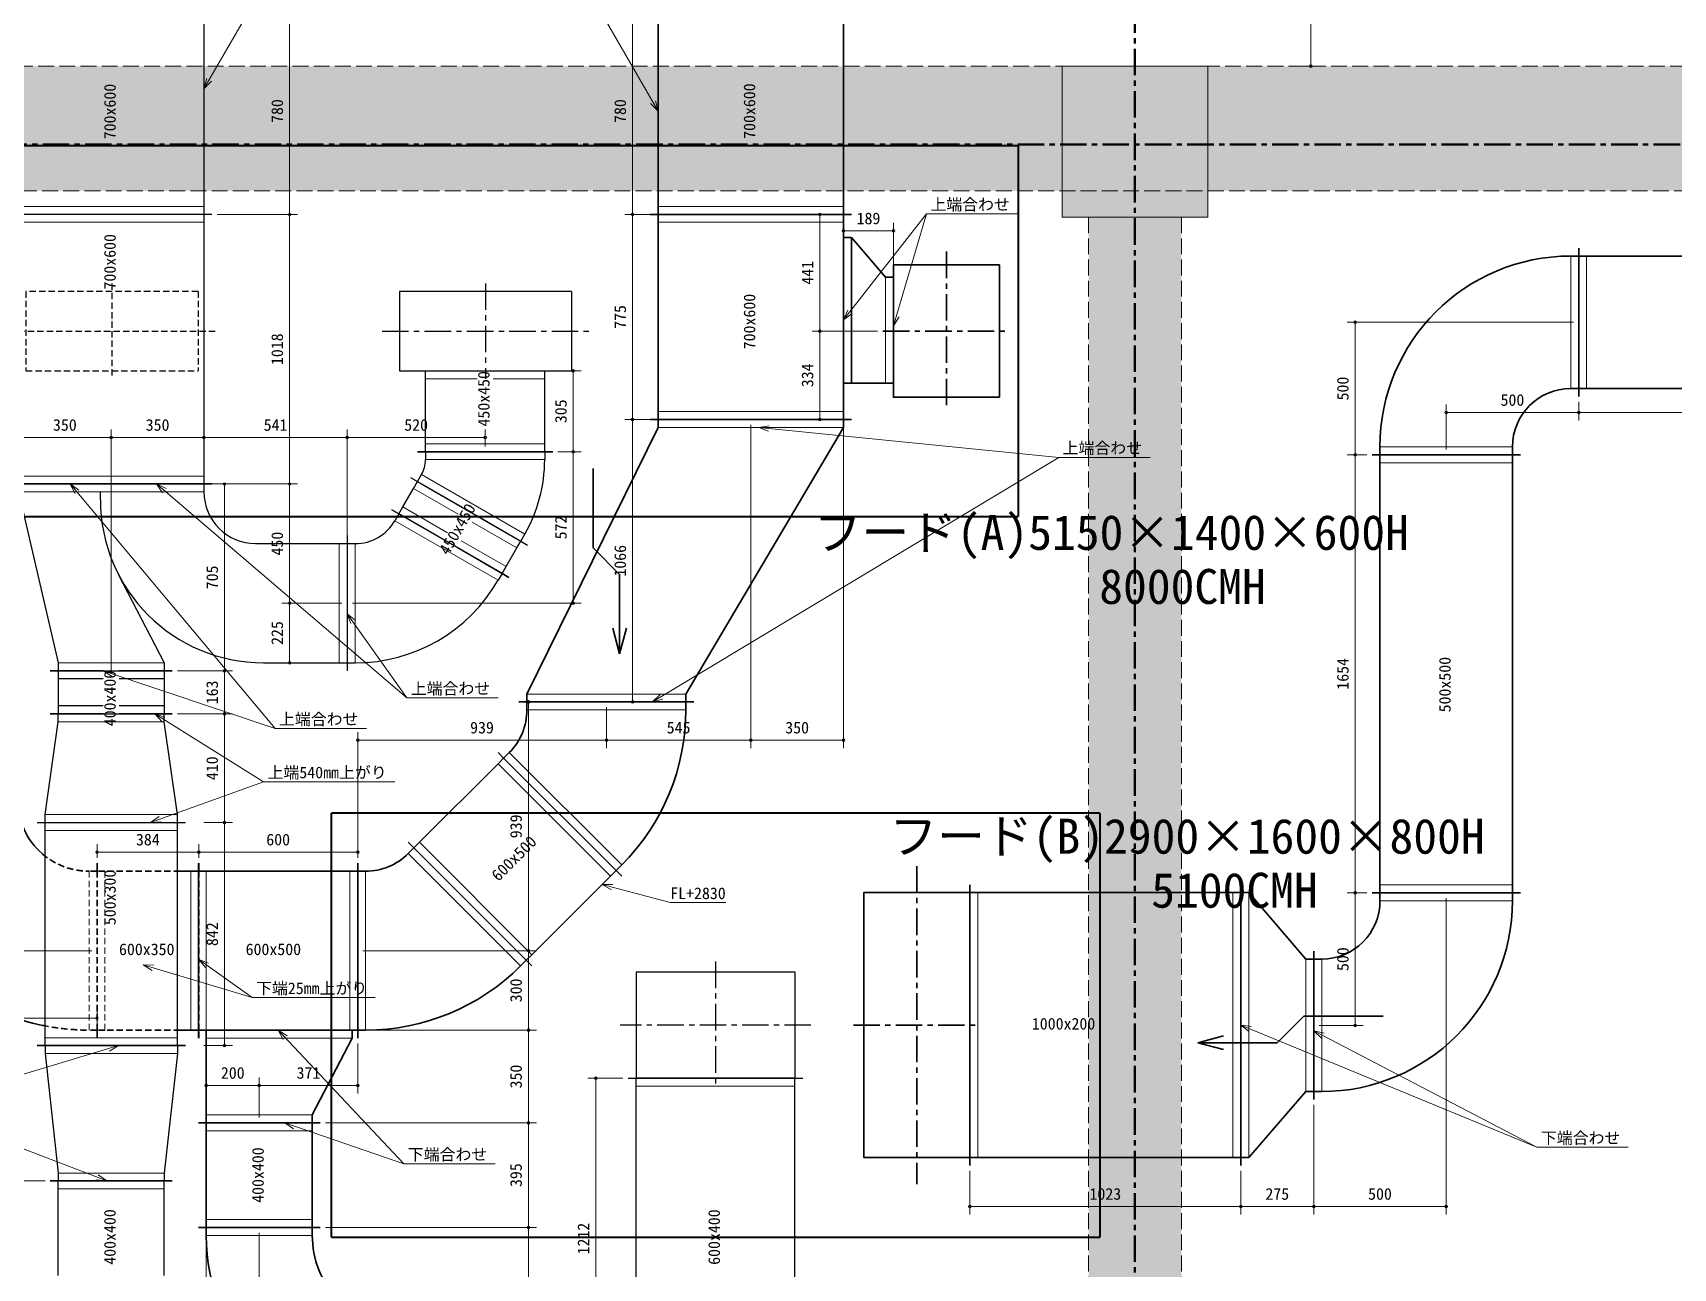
# Model space of a CAD drawing. Units: millimetres at full size, sheet at 1:20. Extents: x -22133 to 21270, y -10253 to 9090.
# Drawn here: x -4290 to 1901, y -433 to 4230 of the extents above; entities that cross this region are included whole.
import ezdxf
from ezdxf.enums import TextEntityAlignment as Align

# ---------------------------------------------------------------- set-up
doc = ezdxf.new("R2010")
doc.units = ezdxf.units.MM
doc.header["$LTSCALE"] = 20
doc.header["$PDMODE"] = 32
doc.header["$PDSIZE"] = 10
for name, pattern in [('CHAIN1', [8, 5, -1, 1, -1]), ('DASHED1', [1.8, 1.2, -0.6]), ('DASHED3', [4, 3, -1])]:
    doc.linetypes.add(name, pattern=pattern)
for name, color, linetype, lineweight in [('0-1_階なし_梁', 9, 'DASHED3', 15), ('4-0_無題1', 134, 'Continuous', 50), ('4-1_階なし_柱', 9, 'Continuous', 15), ('4-5_寸法', 2, 'Continuous', 30), ('4-7_ダクト－ＥＡ・角ダクト：排気', 2, 'Continuous', 30), ('4-8_ダクト－ＳＡ・角ダクト：空調（往）', 6, 'Continuous', 35), ('5-0_無題1', 5, 'Continuous', 40), ('6-0_無題1', 7, 'Continuous', 15), ('8-0_無題1', 7, 'Continuous', 15)]:
    doc.layers.add(name, color=color, linetype=linetype, lineweight=lineweight)
doc.styles.add('ＭＳ ゴシック', font='')
doc.styles.get('ＭＳ ゴシック').set_extended_font_data('MS Gothic')

# ---------------------------------------------------------------- blocks, each defined once
blk = doc.blocks.new('グループ部品-3')
at = {"layer": '4-5_寸法', "color": 6, "lineweight": 35}
for q in [(203.49, 443.7), (203.49, 391.94)]:
    blk.add_line((106.9, 417.82), q, dxfattribs=at)
blk.add_lwpolyline([(106.9, 417.82), (406.9, 417.82), (506.9, 517.82), (806.9, 517.82)], dxfattribs=at)
blk = doc.blocks.new('グループ部品-4')
at = {"layer": '4-5_寸法', "color": 6, "lineweight": 35}
for q in [(-2101.25, 1982.26), (-2049.49, 1982.26)]:
    blk.add_line((-2075.37, 1885.67), q, dxfattribs=at)
blk.add_lwpolyline([(-2075.37, 1885.67), (-2075.37, 2185.67), (-2175.37, 2285.67), (-2175.37, 2585.67)], dxfattribs=at)
blk = doc.blocks.new('グループ部品-6')
at = {"layer": '5-0_無題1'}
for p, q in [((-3163.3, -315.75), (-3163.3, 1284.25)), ((-263.3, 1284.25), (-3163.3, 1284.25)), ((-263.3, 1284.25), (-263.3, -315.75)), ((-3163.3, -315.75), (-263.3, -315.75))]:
    blk.add_line(p, q, dxfattribs=at)
blk = doc.blocks.new('グループ部品-8')
at = {"layer": '5-0_無題1'}
for p, q in [((-5721.8, 2404.25), (-5721.8, 3804.25)), ((-571.8, 3804.25), (-5721.8, 3804.25)), ((-571.8, 3804.25), (-571.8, 2404.25)), ((-5721.8, 2404.25), (-571.8, 2404.25))]:
    blk.add_line(p, q, dxfattribs=at)

msp = doc.modelspace()

# ---------------------------------------------------------------- linework, layer by layer
at = {"layer": '0-1_階なし_梁', "color": 7}
for points in [[(-11855.3, 3634.25), (13069.7, 3634.25), (13069.7, 4104.25), (-11855.3, 4104.25)], [(-11855.3, 3634.25), (13069.7, 3634.25), (13069.7, 4104.25), (-11855.3, 4104.25)], [(-305.3, -3965.75), (44.7, -3965.75), (44.7, 3534.25), (-305.3, 3534.25)], [(-305.3, -3965.75), (44.7, -3965.75), (44.7, 3534.25), (-305.3, 3534.25)]]:
    msp.add_lwpolyline(points, close=True, dxfattribs=at)
at = {"layer": '0-1_階なし_梁'}
for points in [[(-11855.3, 4104.25), (13069.7, 3634.25), (13069.7, 4104.25)], [(-11855.3, 4104.25), (-11855.3, 3634.25), (13069.7, 3634.25)], [(-305.3, 3534.25), (44.7, -3965.75), (44.7, 3534.25)], [(-305.3, 3534.25), (-305.3, -3965.75), (44.7, -3965.75)]]:
    msp.add_solid(points, dxfattribs=at)
at = {"layer": '4-0_無題1', "linetype": 'CHAIN1'}
for p, q in [((-130.3, 8490.14), (-130.3, -10252.91)), ((-21532.86, 3809.25), (21269.7, 3809.25))]:
    msp.add_line(p, q, dxfattribs=at)
at = {"layer": '4-1_階なし_柱', "color": 7}
msp.add_lwpolyline([(-405.3, 3534.25), (144.7, 3534.25), (144.7, 4104.25), (-405.3, 4104.25)], close=True, dxfattribs=at)
msp.add_lwpolyline([(-405.3, 3534.25), (144.7, 3534.25), (144.7, 4104.25), (-405.3, 4104.25)], close=True, dxfattribs=at)
at = {"layer": '4-1_階なし_柱'}
for points in [[(-405.3, 4104.25), (144.7, 3534.25), (144.7, 4104.25)], [(-405.3, 4104.25), (-405.3, 3534.25), (144.7, 3534.25)]]:
    msp.add_solid(points, dxfattribs=at)
at = {"layer": '4-7_ダクト－ＥＡ・角ダクト：排気', "color": 7, "lineweight": 15}
for p, q in [((-3644.34, 4019.39), (-3100.83, 4960.78)), ((-3644.34, 4019.39), (-3633.99, 4058.03)), ((-3644.34, 4019.39), (-3616.06, 4047.67)), ((-3644.34, 3574.98), (-4344.34, 3574.98)), ((-3644.34, 3514.98), (-4344.34, 3514.98)), ((1514.51, 3387.53), (1514.51, 2887.53)), ((1574.51, 2887.53), (1574.51, 3387.53)), ((-2808.22, 2924.25), (-2613.22, 2924.25)), ((-2553.22, 2924.25), (-2358.22, 2924.25)), ((-2808.22, 2679.02), (-2358.22, 2679.02)), ((794.51, 2667.53), (1294.51, 2667.53)), ((-2358.22, 2619.02), (-2808.22, 2619.02)), ((1294.51, 2607.53), (794.51, 2607.53)), ((-3644.34, 2557.01), (-4344.34, 2557.01)), ((-2433.65, 2337.5), (-2823.36, 2562.5)), ((-4344.34, 2497.01), (-3644.34, 2497.01)), ((-2853.36, 2510.54), (-2684.49, 2413.04)), ((-2893.8, 2440.49), (-2724.93, 2342.99)), ((-2534.09, 2163.53), (-2923.8, 2388.53)), ((-2632.52, 2383.04), (-2463.65, 2285.54)), ((-3133.66, 1852.01), (-3133.66, 2302.01)), ((-3073.66, 1852.01), (-3073.66, 2302.01)), ((-2672.97, 2312.99), (-2504.09, 2215.49)), ((-4194.34, 1852.01), (-3794.34, 1852.01)), ((-4194.34, 1628.99), (-3794.34, 1628.99)), ((-4244.34, 1278.73), (-3744.34, 1278.73)), ((-4244.34, 1218.73), (-3744.34, 1218.73)), ((1294.51, 1013.34), (794.51, 1013.34)), ((-723.3, 984.25), (-723.3, -15.75)), ((239.43, 984.25), (239.43, -15.75)), ((299.43, -15.75), (299.43, 984.25)), ((794.51, 953.34), (1294.51, 953.34)), ((514.51, 233.34), (514.51, 733.34)), ((574.51, 233.34), (574.51, 733.34)), ((-4244.34, 436.67), (-3744.34, 436.67)), ((-3744.34, 376.67), (-4244.34, 376.67)), ((-2013.67, 254.25), (-1413.67, 254.25)), ((-3794.34, -74.16), (-4194.34, -74.16)), ((-4194.34, -134.16), (-3794.34, -134.16))]:
    msp.add_line(p, q, dxfattribs=at)
at = {"layer": '4-7_ダクト－ＥＡ・角ダクト：排気'}
for p, q in [((-3644.34, 4294.98), (-3644.34, 3574.98)), ((-3644.34, 3574.98), (-3644.34, 3544.98)), ((-3644.34, 3544.98), (-3644.34, 3514.98)), ((-3644.34, 3514.98), (-3644.34, 2557.01)), ((-2256.8, 3254.25), (-2256.8, 2954.25)), ((-2808.22, 2924.25), (-2808.22, 2954.25)), ((-2808.22, 2679.02), (-2808.22, 2924.25)), ((-2553.22, 2954.25), (-2358.22, 2954.25)), ((-2358.22, 2954.25), (-2328.22, 2954.25)), ((-2358.22, 2924.25), (-2358.22, 2954.25)), ((-2358.22, 2679.02), (-2358.22, 2924.25)), ((-2808.22, 2649.02), (-2808.22, 2679.02)), ((-2358.22, 2649.02), (-2358.22, 2679.02)), ((-2808.22, 2649.02), (-2808.22, 2619.02)), ((-2358.22, 2649.02), (-2358.22, 2619.02)), ((-3644.34, 2557.01), (-3644.34, 2527.01)), ((-2838.36, 2536.52), (-2823.36, 2562.5)), ((-4344.34, 2497.01), (-4194.34, 1852.01)), ((-4035.38, 2467.53), (-4035.38, 2497.01)), ((-3644.34, 2527.01), (-3644.34, 2497.01)), ((-2893.8, 2440.49), (-2853.36, 2510.54)), ((-2853.36, 2510.54), (-2838.36, 2536.52)), ((-2908.8, 2414.51), (-2893.8, 2440.49)), ((-2908.8, 2414.51), (-2923.8, 2388.53)), ((-2617.52, 2409.02), (-2448.65, 2311.52)), ((-3449.34, 2302.01), (-3133.66, 2302.01)), ((-3133.66, 2302.01), (-3103.66, 2302.01)), ((-3103.66, 2302.01), (-3073.66, 2302.01)), ((-2463.65, 2285.54), (-2448.65, 2311.52)), ((-2448.65, 2311.52), (-2433.65, 2337.5)), ((-2448.65, 2311.52), (-2422.67, 2296.52)), ((-2504.09, 2215.49), (-2463.65, 2285.54)), ((-3966.49, 2184.58), (-3794.34, 1852.01)), ((-2519.09, 2189.51), (-2534.09, 2163.53)), ((-2519.09, 2189.51), (-2504.09, 2215.49)), ((-4194.34, 1852.01), (-4194.34, 1822.01)), ((-4194.34, 1822.01), (-4194.34, 1792.01)), ((-3794.34, 1852.01), (-3794.34, 1822.01)), ((-3794.34, 1822.01), (-3794.34, 1792.01)), ((-3419.86, 1852.01), (-3133.66, 1852.01)), ((-3133.66, 1852.01), (-3103.66, 1852.01)), ((-3103.66, 1852.01), (-3073.66, 1852.01)), ((-4024.34, 1792.01), (-4194.34, 1792.01)), ((-4194.34, 1792.01), (-4194.34, 1688.99)), ((-3794.34, 1792.01), (-3964.34, 1792.01)), ((-3794.34, 1792.01), (-3794.34, 1688.99)), ((-4024.34, 1688.99), (-4194.34, 1688.99)), ((-4194.34, 1688.99), (-4194.34, 1658.99)), ((-3794.34, 1688.99), (-3964.34, 1688.99)), ((-3794.34, 1688.99), (-3794.34, 1658.99)), ((-4244.34, 1278.73), (-4194.34, 1628.99)), ((-4194.34, 1658.99), (-4224.34, 1658.99)), ((-4194.34, 1628.99), (-4194.34, 1658.99)), ((-4024.34, 1658.99), (-4194.34, 1658.99)), ((-3794.34, 1628.99), (-3794.34, 1658.99)), ((-3794.34, 1658.99), (-3764.34, 1658.99)), ((-3744.34, 1278.73), (-3794.34, 1628.99)), ((-4244.34, 1248.73), (-4244.34, 1278.73)), ((-4244.34, 1218.73), (-4244.34, 1248.73)), ((-3744.34, 1248.73), (-3744.34, 1278.73)), ((-3744.34, 1248.73), (-3714.34, 1248.73)), ((-3744.34, 1218.73), (-3744.34, 1248.73)), ((-4244.34, 436.67), (-4244.34, 1218.73)), ((-3744.34, 436.67), (-3744.34, 1218.73)), ((-4244.34, 406.67), (-4244.34, 436.67)), ((-3744.34, 406.67), (-3744.34, 436.67)), ((-4244.34, 406.67), (-4244.34, 376.67)), ((-4244.34, 376.67), (-4194.34, -74.16)), ((-3744.34, 376.67), (-3794.34, -74.16)), ((-3744.34, 406.67), (-3744.34, 376.67)), ((-2013.67, 254.25), (-2013.67, 284.25)), ((-2013.67, -897.58), (-2013.67, 254.25)), ((-1413.3, 284.25), (-2013.3, 284.25)), ((-1413.67, 284.25), (-1383.67, 284.25)), ((-1413.67, 254.25), (-1413.67, 284.25)), ((-1413.67, -897.58), (-1413.67, 254.25)), ((-4194.34, -104.16), (-4224.34, -104.16)), ((-4194.34, -74.16), (-4194.34, -104.16)), ((-4194.34, -134.16), (-4194.34, -104.16)), ((-3794.34, -74.16), (-3794.34, -104.16)), ((-3794.34, -104.16), (-3764.34, -104.16)), ((-3794.34, -134.16), (-3794.34, -104.16)), ((-4194.34, -461.48), (-4194.34, -134.16)), ((-3794.34, -461.48), (-3794.34, -134.16))]:
    msp.add_line(p, q, dxfattribs=at)
at = {"layer": '4-7_ダクト－ＥＡ・角ダクト：排気', "color": 6, "lineweight": 35}
for p, q in [((1544.51, 3387.53), (1544.51, 3417.53)), ((1544.51, 3387.53), (1514.51, 3387.53)), ((1574.51, 3387.53), (1544.51, 3387.53)), ((3183.07, 3387.53), (1574.51, 3387.53)), ((1544.51, 2887.53), (1514.51, 2887.53)), ((1574.51, 2887.53), (1544.51, 2887.53)), ((3183.07, 2887.53), (1574.51, 2887.53)), ((794.51, 2637.53), (794.51, 2667.53)), ((1294.51, 2637.53), (1294.51, 2667.53)), ((794.51, 2637.53), (794.51, 2607.53)), ((794.51, 2607.53), (794.51, 1013.34)), ((1294.51, 2637.53), (1294.51, 2607.53)), ((1294.51, 2607.53), (1294.51, 1013.34)), ((269.43, 984.25), (269.43, 1014.25)), ((794.51, 1013.34), (794.51, 983.34)), ((1294.51, 1013.34), (1294.51, 983.34)), ((-753.3, 984.25), (-723.3, 984.25)), ((-723.3, 984.25), (239.43, 984.25)), ((239.43, 984.25), (269.43, 984.25)), ((299.43, 984.25), (269.43, 984.25)), ((514.51, 733.34), (299.43, 984.25)), ((794.51, 983.34), (764.51, 983.34)), ((794.51, 983.34), (794.51, 953.34)), ((1294.51, 983.34), (1294.51, 953.34)), ((544.51, 733.34), (514.51, 733.34)), ((544.51, 733.34), (574.51, 733.34)), ((514.51, 233.34), (299.43, -15.75)), ((544.51, 233.34), (514.51, 233.34)), ((544.51, 233.34), (574.51, 233.34)), ((-753.3, -15.75), (-723.3, -15.75)), ((-723.3, -15.75), (239.43, -15.75)), ((239.43, -15.75), (269.43, -15.75)), ((269.43, -15.75), (269.43, -45.75)), ((299.43, -15.75), (269.43, -15.75))]:
    msp.add_line(p, q, dxfattribs=at)
at = {"layer": '4-7_ダクト－ＥＡ・角ダクト：排気', "linetype": 'DASHED1'}
for p, q in [((-3991.8, 3284.25), (-3991.8, 2924.25)), ((-3666.8, 3254.25), (-3666.8, 2954.25)), ((-4381.8, 3104.25), (-3601.8, 3104.25))]:
    msp.add_line(p, q, dxfattribs=at)
at = {"layer": '4-7_ダクト－ＥＡ・角ダクト：排気', "linetype": 'CHAIN1'}
for p, q in [((-2581.8, 3284.25), (-2581.8, 2924.25)), ((-2971.8, 3104.25), (-2191.8, 3104.25)), ((-1713.3, 724.25), (-1713.3, 244.25)), ((-1353.3, 484.25), (-2073.3, 484.25))]:
    msp.add_line(p, q, dxfattribs=at)
at = {"layer": '4-7_ダクト－ＥＡ・角ダクト：排気'}
for points in [[(-3614.34, 3544.98), (-3644.34, 3544.98), (-4344.34, 3544.98), (-4374.34, 3544.98)], [(-3614.34, 3544.98), (-3644.34, 3544.98), (-4344.34, 3544.98)], [(-2256.8, 3254.25), (-2906.8, 3254.25), (-2906.8, 2954.25), (-2256.8, 2954.25)], [(-2838.22, 2954.25), (-2808.22, 2954.25), (-2613.22, 2954.25)], [(-2328.22, 2649.02), (-2358.22, 2649.02), (-2808.22, 2649.02), (-2838.22, 2649.02)], [(-2838.22, 2649.02), (-2808.22, 2649.02), (-2358.22, 2649.02), (-2328.22, 2649.02)], [(-2864.34, 2551.52), (-2838.36, 2536.52), (-2448.65, 2311.52), (-2422.67, 2296.52)], [(-2864.34, 2551.52), (-2838.36, 2536.52), (-2669.49, 2439.02)], [(-4374.34, 2527.01), (-4344.34, 2527.01), (-3644.34, 2527.01), (-3614.34, 2527.01)], [(-3614.34, 2527.01), (-3644.34, 2527.01), (-4344.34, 2527.01)], [(-2493.11, 2174.51), (-2519.09, 2189.51), (-2908.8, 2414.51), (-2934.78, 2429.51)], [(-2934.78, 2429.51), (-2908.8, 2414.51), (-2739.93, 2317.01)], [(-3103.66, 2332.01), (-3103.66, 2302.01), (-3103.66, 1852.01), (-3103.66, 1822.01)], [(-3103.66, 2332.01), (-3103.66, 2302.01), (-3103.66, 1852.01), (-3103.66, 1822.01)], [(-2687.97, 2287.01), (-2519.09, 2189.51), (-2493.11, 2174.51)], [(-4224.34, 1822.01), (-4194.34, 1822.01), (-3794.34, 1822.01), (-3764.34, 1822.01)], [(-4024.34, 1822.01), (-4194.34, 1822.01), (-4224.34, 1822.01)], [(-3764.34, 1822.01), (-3794.34, 1822.01), (-3964.34, 1822.01)], [(-4224.34, 1658.99), (-4194.34, 1658.99), (-3794.34, 1658.99)], [(-3764.34, 1658.99), (-3794.34, 1658.99), (-3964.34, 1658.99)], [(-4274.34, 1248.73), (-4244.34, 1248.73), (-3744.34, 1248.73), (-3714.34, 1248.73)], [(-4274.34, 1248.73), (-4244.34, 1248.73), (-3744.34, 1248.73)], [(-1413.3, 284.25), (-1413.3, 684.25), (-2013.3, 684.25), (-2013.3, 284.25)], [(-4274.34, 406.67), (-4244.34, 406.67), (-3744.34, 406.67), (-3714.34, 406.67)], [(-3714.34, 406.67), (-3744.34, 406.67), (-4244.34, 406.67), (-4274.34, 406.67)], [(-2043.67, 284.25), (-2013.67, 284.25), (-1413.67, 284.25)], [(-4224.34, -104.16), (-4194.34, -104.16), (-3794.34, -104.16)], [(-3764.34, -104.16), (-3794.34, -104.16), (-4194.34, -104.16)]]:
    msp.add_lwpolyline(points, dxfattribs=at)
at = {"layer": '4-7_ダクト－ＥＡ・角ダクト：排気', "color": 6, "lineweight": 35}
for points in [[(1544.51, 2857.53), (1544.51, 2887.53), (1544.51, 3387.53), (1544.51, 3417.53)], [(1544.51, 2857.53), (1544.51, 2887.53), (1544.51, 3387.53)], [(1324.51, 2637.53), (1294.51, 2637.53), (794.51, 2637.53), (764.51, 2637.53)], [(764.51, 2637.53), (794.51, 2637.53), (1294.51, 2637.53), (1324.51, 2637.53)], [(-753.3, 1014.25), (-753.3, 984.25), (-753.3, -15.75), (-753.3, -45.75)], [(269.43, 1014.25), (269.43, 984.25), (269.43, -15.75)], [(269.43, -45.75), (269.43, -15.75), (269.43, 984.25)], [(764.51, 983.34), (794.51, 983.34), (1294.51, 983.34), (1324.51, 983.34)], [(1324.51, 983.34), (1294.51, 983.34), (794.51, 983.34)], [(544.51, 203.34), (544.51, 233.34), (544.51, 733.34), (544.51, 763.34)], [(544.51, 203.34), (544.51, 233.34), (544.51, 733.34), (544.51, 763.34)]]:
    msp.add_lwpolyline(points, dxfattribs=at)
at = {"layer": '4-7_ダクト－ＥＡ・角ダクト：排気', "linetype": 'DASHED1'}
msp.add_lwpolyline([(-3666.8, 3254.25), (-4316.8, 3254.25), (-4316.8, 2954.25), (-3666.8, 2954.25)], dxfattribs=at)
at = {"layer": '4-7_ダクト－ＥＡ・角ダクト：排気', "color": 6, "lineweight": 35}
for centre, radius, start, end in [((1514.51, 2667.53), 720, 90, 180), ((1514.51, 2667.53), 220, 90, 180), ((574.51, 953.34), 220, 270, 0), ((574.51, 953.34), 720, 270, 0)]:
    msp.add_arc(centre, radius, start, end, dxfattribs=at)
at = {"layer": '4-7_ダクト－ＥＡ・角ダクト：排気'}
for centre, radius, start, end in [((-2921.26, 2619.02), 113.04, 330, 0), ((-2921.26, 2619.02), 563.04, 330, 0), ((-3449.34, 2497.01), 195, 180, 270), ((-3419.86, 2467.53), 615.52, 180, 270), ((-3073.66, 2475.05), 173.04, 270, 330), ((-3073.66, 2475.05), 623.04, 270, 330)]:
    msp.add_arc(centre, radius, start, end, dxfattribs=at)
at = {"layer": '4-8_ダクト－ＳＡ・角ダクト：空調（往）', "color": 7, "lineweight": 15}
for p, q in [((-1930.3, 3934.98), (-2516.18, 4949.75)), ((-1930.3, 3934.98), (-1958.59, 3963.27)), ((-1930.3, 3934.98), (-1940.66, 3973.62)), ((-1930.3, 3574.98), (-1230.3, 3574.98)), ((-1930.3, 3514.98), (-1230.3, 3514.98)), ((-1071.8, 2907.39), (-1071.8, 3307.39)), ((-1930.3, 2800.36), (-1230.3, 2800.36)), ((-1230.3, 2740.36), (-1930.3, 2740.36)), ((-1825.37, 1734.12), (-2425.37, 1734.12)), ((-2425.37, 1674.12), (-1825.37, 1674.12)), ((-2067.76, 1088.94), (-2492.02, 1513.2)), ((-2110.19, 1046.51), (-2534.45, 1470.77)), ((-2873.3, 1131.93), (-2449.03, 707.66)), ((-2406.61, 750.09), (-2830.87, 1174.35)), ((-3694.22, 465.27), (-3694.22, 1065.27)), ((-3635.57, 1065.27), (-3635.57, 465.27)), ((-3094.22, 1065.27), (-3094.22, 465.27)), ((-3034.22, 465.27), (-3034.22, 1065.27)), ((-2141.16, 1015.53), (-1884.43, 946.74)), ((-2141.16, 1015.53), (-2101.16, 1015.53)), ((-2141.16, 1015.53), (-2106.52, 995.53)), ((-1884.43, 946.74), (-1674.43, 946.74)), ((-3635.57, 435.27), (-3085.57, 435.27)), ((-3635.57, 145.27), (-3235.57, 145.27)), ((-3635.57, 85.27), (-3235.57, 85.27)), ((-3635.57, -249.42), (-3235.57, -249.42)), ((-3235.57, -309.42), (-3635.57, -309.42))]:
    msp.add_line(p, q, dxfattribs=at)
at = {"layer": '4-8_ダクト－ＳＡ・角ダクト：空調（往）'}
for p, q in [((-1930.3, 3574.98), (-1930.3, 4294.98)), ((-1230.3, 3574.98), (-1230.3, 4294.98)), ((-1930.3, 3544.98), (-1930.3, 3574.98)), ((-1930.3, 3514.98), (-1930.3, 3544.98)), ((-1230.3, 3544.98), (-1230.3, 3574.98)), ((-1230.3, 3514.98), (-1230.3, 3544.98)), ((-1930.3, 2800.36), (-1930.3, 3514.98)), ((-1230.3, 2800.36), (-1230.3, 3514.98)), ((-1230.3, 3457.39), (-1200.3, 3457.39)), ((-1200.3, 2907.39), (-1200.3, 3457.39)), ((-641.8, 3354.25), (-641.8, 2854.25)), ((-1230.3, 2907.39), (-1200.3, 2907.39)), ((-1930.3, 2770.36), (-1930.3, 2800.36)), ((-1230.3, 2770.36), (-1230.3, 2800.36)), ((-1930.3, 2740.36), (-2425.37, 1734.12)), ((-1930.3, 2770.36), (-1930.3, 2740.36)), ((-1230.3, 2740.36), (-1825.37, 1734.12)), ((-1230.3, 2770.36), (-1230.3, 2740.36)), ((-2425.37, 1734.12), (-2425.37, 1704.12)), ((-1825.37, 1734.12), (-1825.37, 1704.12)), ((-2425.37, 1704.12), (-2455.37, 1704.12)), ((-2425.37, 1704.12), (-2425.37, 1674.12)), ((-1825.37, 1704.12), (-1825.37, 1674.12)), ((-2513.24, 1491.99), (-2534.45, 1470.77)), ((-2513.24, 1491.99), (-2492.02, 1513.2)), ((-2534.45, 1470.77), (-2830.87, 1174.35)), ((-2852.08, 1153.14), (-2873.3, 1174.35)), ((-2852.08, 1153.14), (-2873.3, 1131.93)), ((-2830.87, 1174.35), (-2852.08, 1153.14)), ((-3694.22, 1065.27), (-3734.34, 1065.27)), ((-3675.57, 1065.27), (-3694.22, 1065.27)), ((-3665.57, 1065.27), (-3635.57, 1065.27)), ((-3664.22, 1075.27), (-3664.22, 1095.27)), ((-3635.57, 1065.27), (-3094.22, 1065.27)), ((-3094.22, 1065.27), (-3064.22, 1065.27)), ((-3064.22, 1065.27), (-3034.22, 1065.27)), ((-2088.97, 1067.72), (-2110.19, 1046.51)), ((-2088.97, 1067.72), (-2067.76, 1088.94)), ((-2110.19, 1046.51), (-2406.61, 750.09)), ((-753.3, 984.25), (-753.3, -15.75)), ((-2406.61, 750.09), (-2427.82, 728.88)), ((-2427.82, 728.88), (-2449.03, 707.66)), ((-3694.22, 465.27), (-3734.34, 465.27)), ((-3675.57, 465.27), (-3694.22, 465.27)), ((-3665.57, 465.27), (-3635.57, 465.27)), ((-3635.57, 465.27), (-3094.22, 465.27)), ((-3635.57, 465.27), (-3635.57, 435.27)), ((-3094.22, 465.27), (-3064.22, 465.27)), ((-3085.57, 465.27), (-3085.57, 435.27)), ((-3064.22, 465.27), (-3034.22, 465.27)), ((-3635.57, 85.27), (-3635.57, 115.27)), ((-3635.57, -249.42), (-3635.57, 85.27)), ((-3235.57, 115.27), (-3205.57, 115.27)), ((-3235.57, 85.27), (-3235.57, 115.27)), ((-3235.57, -249.42), (-3235.57, 85.27)), ((-3635.57, -279.42), (-3635.57, -249.42)), ((-3635.57, -279.42), (-3635.57, -309.42)), ((-3235.57, -279.42), (-3235.57, -249.42)), ((-3235.57, -279.42), (-3235.57, -309.42))]:
    msp.add_line(p, q, dxfattribs=at)
at = {"layer": '4-8_ダクト－ＳＡ・角ダクト：空調（往）', "linetype": 'CHAIN1'}
for p, q in [((-841.8, 3404.25), (-841.8, 2804.25)), ((-1081.8, 3104.25), (-601.8, 3104.25)), ((-953.3, 1084.25), (-953.3, -115.75)), ((-1193.3, 484.25), (-713.3, 484.25))]:
    msp.add_line(p, q, dxfattribs=at)
at = {"layer": '4-8_ダクト－ＳＡ・角ダクト：空調（往）', "color": 7, "linetype": 'DASHED1', "lineweight": 15}
for p, q in [((-4078.14, 1065.27), (-4078.14, 465.27)), ((-4018.14, 465.27), (-4018.14, 1065.27))]:
    msp.add_line(p, q, dxfattribs=at)
at = {"layer": '4-8_ダクト－ＳＡ・角ダクト：空調（往）', "linetype": 'DASHED1'}
for p, q in [((-4048.14, 1065.27), (-4078.14, 1065.27)), ((-4048.14, 1065.27), (-4048.14, 1095.27)), ((-4018.14, 1065.27), (-4048.14, 1065.27)), ((-3734.34, 1065.27), (-4018.14, 1065.27)), ((-3664.22, 1065.27), (-3675.57, 1065.27)), ((-4048.14, 465.27), (-4078.14, 465.27)), ((-4018.14, 465.27), (-4048.14, 465.27)), ((-3734.34, 465.27), (-4018.14, 465.27)), ((-3664.22, 465.27), (-3675.57, 465.27))]:
    msp.add_line(p, q, dxfattribs=at)
at = {"layer": '4-8_ダクト－ＳＡ・角ダクト：空調（往）'}
for points in [[(-1960.3, 3544.98), (-1930.3, 3544.98), (-1230.3, 3544.98), (-1200.3, 3544.98)], [(-1960.3, 3544.98), (-1930.3, 3544.98), (-1230.3, 3544.98), (-1200.3, 3544.98)], [(-1200.3, 3457.39), (-1071.8, 3307.39), (-1041.8, 3307.39)], [(-641.8, 3354.25), (-1041.8, 3354.25), (-1041.8, 2854.25), (-641.8, 2854.25)], [(-1041.8, 2877.39), (-1041.8, 2907.39), (-1041.8, 3307.39), (-1041.8, 3337.39)], [(-1200.3, 2907.39), (-1071.8, 2907.39), (-1041.8, 2907.39)], [(-1960.3, 2770.36), (-1930.3, 2770.36), (-1230.3, 2770.36), (-1200.3, 2770.36)], [(-1200.3, 2770.36), (-1230.3, 2770.36), (-1930.3, 2770.36), (-1960.3, 2770.36)], [(-2455.37, 1704.12), (-2425.37, 1704.12), (-1825.37, 1704.12), (-1795.37, 1704.12)], [(-1795.37, 1704.12), (-1825.37, 1704.12), (-2425.37, 1704.12)], [(-2067.76, 1046.51), (-2088.97, 1067.72), (-2513.24, 1491.99), (-2534.45, 1513.2)], [(-2067.76, 1046.51), (-2088.97, 1067.72), (-2513.24, 1491.99), (-2534.45, 1513.2)], [(-2873.3, 1174.35), (-2852.08, 1153.14), (-2427.82, 728.88), (-2406.61, 707.66)], [(-2406.61, 707.66), (-2427.82, 728.88), (-2852.08, 1153.14)], [(-3665.57, 1095.27), (-3665.57, 1065.27), (-3665.57, 465.27), (-3665.57, 435.27)], [(-3064.22, 435.27), (-3064.22, 465.27), (-3064.22, 1065.27), (-3064.22, 1095.27)], [(-3064.22, 1095.27), (-3064.22, 1065.27), (-3064.22, 465.27), (-3064.22, 435.27)], [(-753.3, 984.25), (-1153.3, 984.25), (-1153.3, -15.75), (-753.3, -15.75)], [(-3635.57, 435.27), (-3635.57, 145.27), (-3635.57, 115.27)], [(-3085.57, 435.27), (-3235.57, 145.27), (-3235.57, 115.27)], [(-3665.57, 115.27), (-3635.57, 115.27), (-3235.57, 115.27)], [(-3665.57, 115.27), (-3635.57, 115.27), (-3235.57, 115.27), (-3205.57, 115.27)], [(-3205.57, -279.42), (-3235.57, -279.42), (-3635.57, -279.42), (-3665.57, -279.42)], [(-3665.57, -279.42), (-3635.57, -279.42), (-3235.57, -279.42), (-3205.57, -279.42)]]:
    msp.add_lwpolyline(points, dxfattribs=at)
at = {"layer": '4-8_ダクト－ＳＡ・角ダクト：空調（往）', "linetype": 'DASHED1'}
for points in [[(-4048.14, 1095.27), (-4048.14, 1065.27), (-4048.14, 465.27), (-4048.14, 435.27)], [(-4048.14, 435.27), (-4048.14, 465.27), (-4048.14, 1065.27)], [(-3664.22, 435.27), (-3664.22, 465.27), (-3664.22, 1065.27), (-3664.22, 1075.27)]]:
    msp.add_lwpolyline(points, dxfattribs=at)
at = {"layer": '4-8_ダクト－ＳＡ・角ダクト：空調（往）'}
for centre, radius, start, end in [((-2652.94, 1674.12), 227.57, 315, 0), ((-2652.94, 1674.12), 827.57, 315, 0), ((-4078.14, 1335.27), 870, 180, 258.31524), ((-4078.14, 1335.27), 270, 180, 229.26313), ((-3034.22, 1292.85), 227.57, 270, 315), ((-3034.22, 1292.85), 827.57, 270, 315), ((-2879.12, -309.42), 756.45, 180, 222.74675), ((-2879.12, -309.42), 356.45, 180, 222.74675)]:
    msp.add_arc(centre, radius, start, end, dxfattribs=at)
at = {"layer": '4-8_ダクト－ＳＡ・角ダクト：空調（往）', "linetype": 'DASHED1'}
for radius, start in [(270, 229.26313), (870, 258.31524)]:
    msp.add_arc((-4078.14, 1335.27), radius, start, 270, dxfattribs=at)
at = {"layer": '6-0_無題1'}
for p, q in [((533.38, 4524.98), (533.38, 4104.25)), ((-3320.94, 4324.98), (-3320.94, 3544.98)), ((-2026.34, 4324.98), (-2026.34, 3544.98)), ((504.3, 4104.25), (563.38, 4104.25)), ((-3594.34, 3544.98), (-3290.94, 3544.98)), ((-3320.94, 3544.98), (-3320.94, 2527.01)), ((-1220.3, 3544.98), (-2056.34, 3544.98)), ((-2026.34, 3544.98), (-2026.34, 2770.36)), ((-1220.3, 3544.98), (-1349.33, 3544.98)), ((-1319.33, 3544.98), (-1319.33, 3104.25)), ((-1230.3, 2873.87), (-1230.3, 3512.53)), ((-1230.3, 3482.53), (-1041.8, 3482.53)), ((-1041.8, 2886.14), (-1041.8, 3512.53)), ((-1101.8, 3104.25), (-1349.33, 3104.25)), ((-1319.33, 3104.25), (-1319.33, 2770.36)), ((1524.51, 3137.53), (671.17, 3137.53)), ((701.17, 3137.53), (701.17, 2637.53)), ((-2271.82, 2954.25), (-2220.28, 2954.25)), ((-2250.28, 2649.02), (-2250.28, 2954.25)), ((-1230.3, 2801.31), (-1230.3, 1530.21)), ((1044.51, 2657.53), (1044.51, 2827.12)), ((1544.51, 2797.12), (1044.51, 2797.12)), ((1544.51, 2837.53), (1544.51, 2767.12)), ((3235.44, 2797.12), (1544.51, 2797.12)), ((-3994.34, 1812.01), (-3994.34, 2732.84)), ((-3644.34, 2628.45), (-3644.34, 2732.84)), ((-3103.66, 1842.01), (-3103.66, 2732.84)), ((-3103.66, 2352.01), (-3103.66, 2732.84)), ((-2583.22, 2669.02), (-2583.22, 2732.84)), ((-1220.3, 2770.36), (-2056.34, 2770.36)), ((-2026.34, 2770.36), (-2026.34, 1704.12)), ((-1580.3, 2750.36), (-1580.3, 1530.21)), ((-1220.3, 2770.36), (-1349.33, 2770.36)), ((-3994.34, 2702.84), (-4344.34, 2702.84)), ((-3644.34, 2702.84), (-3994.34, 2702.84)), ((-3103.66, 2702.84), (-3644.34, 2702.84)), ((-2583.22, 2702.84), (-3103.66, 2702.84)), ((-2308.22, 2649.02), (-2220.28, 2649.02)), ((-2244.25, 2649.02), (-2280.28, 2649.02)), ((-2250.28, 2077.01), (-2250.28, 2649.02)), ((744.51, 2637.53), (671.17, 2637.53)), ((701.17, 2637.53), (701.17, 983.34)), ((-3878.63, 2527.01), (-3536.37, 2527.01)), ((-3594.34, 2527.01), (-3290.94, 2527.01)), ((-3566.37, 2527.01), (-3566.37, 1822.01)), ((-3320.94, 2527.01), (-3320.94, 2077.01)), ((-3123.66, 2077.01), (-3350.94, 2077.01)), ((-3320.94, 2077.01), (-3320.94, 1852.01)), ((-3083.66, 2077.01), (-2220.28, 2077.01)), ((-3744.34, 1822.01), (-3536.37, 1822.01)), ((-3566.37, 1822.01), (-3566.37, 1658.99)), ((-3296.76, 1852.01), (-3350.94, 1852.01)), ((-1815.37, 1704.12), (-2449.48, 1704.12)), ((-2419.48, 765.27), (-2419.48, 1704.12)), ((-2125.37, 1684.12), (-2125.37, 1530.21)), ((-1845.37, 1704.12), (-2056.34, 1704.12)), ((-3744.34, 1658.99), (-3536.37, 1658.99)), ((-3566.37, 1658.99), (-3566.37, 1248.73)), ((-3064.22, 1115.27), (-3064.22, 1590.21)), ((-2125.37, 1560.21), (-3064.22, 1560.21)), ((-2125.37, 1606.28), (-2125.37, 1530.21)), ((-2125.37, 1560.21), (-1580.3, 1560.21)), ((-1580.3, 1560.21), (-1230.3, 1560.21)), ((-3644.34, 1248.73), (-3536.37, 1248.73)), ((-3566.37, 1248.73), (-3566.37, 406.67)), ((744.51, 983.34), (671.17, 983.34)), ((701.17, 983.34), (701.17, 483.34)), ((1044.51, 963.34), (1044.51, -230.23)), ((-4068.14, 765.27), (-5577.22, 765.27)), ((-3044.22, 765.27), (-2389.48, 765.27)), ((-2419.48, 465.27), (-2419.48, 765.27)), ((-4048.14, 511.02), (-4648.14, 511.02)), ((-4048.14, 485.27), (-4048.14, 541.02)), ((-3105.55, 465.27), (-2389.48, 465.27)), ((-2419.48, 115.27), (-2419.48, 465.27)), ((564.51, 483.34), (731.17, 483.34)), ((-3644.34, 406.67), (-3536.37, 406.67)), ((-3064.22, 415.27), (-3064.22, 226.63)), ((-3635.57, 191.68), (-3635.57, 286.63)), ((-3435.57, 256.63), (-3635.57, 256.63)), ((-3435.57, 135.27), (-3435.57, 286.63)), ((-3064.22, 256.63), (-3435.57, 256.63)), ((-2063.67, 284.25), (-2194.92, 284.25)), ((-2164.92, 284.25), (-2164.92, -927.58)), ((544.51, 183.34), (544.51, -230.23)), ((-3185.57, 115.27), (-2389.48, 115.27)), ((-2419.48, -279.42), (-2419.48, 115.27)), ((-4244.34, -104.16), (-4458.18, -104.16)), ((-753.3, -65.75), (-753.3, -230.23)), ((269.43, -65.75), (269.43, -230.23)), ((-3635.57, -175.87), (-3635.57, -729.57)), ((269.43, -200.23), (-753.3, -200.23)), ((544.51, -200.23), (269.43, -200.23)), ((1044.51, -200.23), (544.51, -200.23)), ((-3435.57, -299.42), (-3435.57, -729.57)), ((-3185.57, -279.42), (-2389.48, -279.42)), ((-2419.48, -1452.32), (-2419.48, -279.42))]:
    msp.add_line(p, q, dxfattribs=at)
for p in [(533.38, 4104.25), (-3320.94, 3544.98), (-2026.34, 3544.98), (-1319.33, 3544.98), (-1230.3, 3482.53), (-1041.8, 3482.53), (-1319.33, 3104.25), (701.17, 3137.53), (-2250.28, 2954.25), (1044.51, 2797.12), (1544.51, 2797.12), (-2026.34, 2770.36), (-1319.33, 2770.36), (-3994.34, 2702.84), (-3644.34, 2702.84), (-3103.66, 2702.84), (-2583.22, 2702.84), (-2250.28, 2649.02), (701.17, 2637.53), (-3566.37, 2527.01), (-3320.94, 2527.01), (-3320.94, 2077.01), (-2250.28, 2077.01), (-3566.37, 1822.01), (-3320.94, 1852.01), (-2419.48, 1704.12), (-2026.34, 1704.12), (-3566.37, 1658.99), (-3064.22, 1560.21), (-2125.37, 1560.21), (-1580.3, 1560.21), (-1230.3, 1560.21), (-3566.37, 1248.73), (701.17, 983.34), (-2419.48, 765.27), (-4048.14, 511.02), (-2419.48, 465.27), (701.17, 483.34), (-3566.37, 406.67), (-3635.57, 256.63), (-3435.57, 256.63), (-3064.22, 256.63), (-2164.92, 284.25), (-2419.48, 115.27), (-753.3, -200.23), (269.43, -200.23), (544.51, -200.23), (1044.51, -200.23), (-2419.48, -279.42)]:
    msp.add_point(p, dxfattribs=at)
at = {"layer": '8-0_無題1'}
for p, q in [((-1230.3, 3146.17), (-917.47, 3547.19)), ((-1041.8, 3124.51), (-917.47, 3547.19)), ((-917.47, 3547.19), (-572.47, 3547.19)), ((-1230.3, 3146.17), (-1214.7, 3183)), ((-1230.3, 3146.17), (-1198.38, 3170.27)), ((-1041.8, 3124.51), (-1040.83, 3164.5)), ((-1041.8, 3124.51), (-1020.97, 3158.66)), ((-1550.68, 2740.36), (-1511.21, 2746.83)), ((-1550.68, 2740.36), (-418.2, 2627.65)), ((-1550.68, 2740.36), (-1513.26, 2726.23)), ((-1950.85, 1704.12), (-418.2, 2627.65)), ((-418.2, 2627.65), (-73.2, 2627.65)), ((-4149.29, 2527.01), (-3376.12, 1604.25)), ((-4149.29, 2527.01), (-4116.54, 2504.04)), ((-4149.29, 2527.01), (-4132.41, 2490.75)), ((-3823.66, 2527.01), (-2878.86, 1719.74)), ((-3823.66, 2527.01), (-3787.56, 2509.78)), ((-3823.66, 2527.01), (-3801.01, 2494.04)), ((-3103.66, 2037.35), (-2878.86, 1719.74)), ((-3103.66, 2037.35), (-3072.89, 2011.79)), ((-3103.66, 2037.35), (-3089.79, 1999.83)), ((-4024.34, 1822.01), (-3376.12, 1604.25)), ((-4024.34, 1822.01), (-3984.42, 1819.52)), ((-4024.34, 1822.01), (-3991.01, 1799.89)), ((-2878.86, 1719.74), (-2533.86, 1719.74)), ((-1950.85, 1704.12), (-1923.1, 1732.93)), ((-1950.85, 1704.12), (-1912.42, 1715.19)), ((-3830.08, 1658.99), (-3419.43, 1402.94)), ((-3830.08, 1658.99), (-3791.81, 1647.33)), ((-3830.08, 1658.99), (-3802.77, 1629.76)), ((-3376.12, 1604.25), (-3031.12, 1604.25)), ((-3846.12, 1248.73), (-3419.43, 1402.94)), ((-3419.43, 1402.94), (-2924.43, 1402.94)), ((-3846.12, 1248.73), (-3813.3, 1271.6)), ((-3846.12, 1248.73), (-3806.26, 1252.13)), ((-4048.14, 1115.27), (-4048.14, 1167.46)), ((-4048.14, 1137.46), (-3664.22, 1137.46)), ((-3664.22, 1115.27), (-3664.22, 1167.46)), ((-3664.22, 1137.46), (-3064.22, 1137.46)), ((-3064.22, 1135.27), (-3064.22, 1167.46)), ((-3873.39, 711.58), (-3462.74, 588.06)), ((-3873.39, 711.58), (-3833.4, 710.36)), ((-3873.39, 711.58), (-3839.37, 690.53)), ((-3664.22, 732.43), (-3462.74, 588.06)), ((-3664.22, 732.43), (-3626.78, 718.34)), ((-3664.22, 732.43), (-3638.84, 701.51)), ((-3462.74, 588.06), (-2997.74, 588.06)), ((-3364.89, 465.27), (-2890.08, -39.13)), ((-3364.89, 465.27), (-3330.87, 444.23)), ((-3364.89, 465.27), (-3345.95, 430.04)), ((269.43, 484.25), (1386.79, 23.03)), ((269.43, 484.25), (309.09, 479.08)), ((269.43, 484.25), (301.19, 459.94)), ((544.51, 462.54), (1386.79, 23.03)), ((544.51, 462.54), (583.55, 453.85)), ((544.51, 462.54), (573.98, 435.49)), ((-3966.42, 406.67), (-4739.59, 175.81)), ((-3966.42, 406.67), (-4006.41, 405.53)), ((-3966.42, 406.67), (-4000.48, 385.69)), ((-4011.34, -104.16), (-4739.59, 175.81)), ((-3339.23, 115.27), (-2890.08, -39.13)), ((-3339.23, 115.27), (-3299.32, 112.5)), ((-3339.23, 115.27), (-3306.05, 92.92)), ((1386.79, 23.03), (1731.79, 23.03)), ((-2890.08, -39.13), (-2545.08, -39.13)), ((-4011.34, -104.16), (-4051.12, -99.96)), ((-4011.34, -104.16), (-4043.69, -80.63))]:
    msp.add_line(p, q, dxfattribs=at)
for p in [(-4048.14, 1137.46), (-3664.22, 1137.46), (-3064.22, 1137.46)]:
    msp.add_point(p, dxfattribs=at)

# ---------------------------------------------------------------- block references
at = {"layer": '4-5_寸法'}
for name in ['グループ部品-4', 'グループ部品-3']:
    msp.add_blockref(name, (0, 0), dxfattribs=at)
at = {"layer": '5-0_無題1'}
for name in ['グループ部品-8', 'グループ部品-6']:
    msp.add_blockref(name, (0, 0), dxfattribs=at)

# ---------------------------------------------------------------- texts
at = {"layer": '4-5_寸法', "color": 7, "style": 'ＭＳ ゴシック'}
for s, p in [('フード(A)5150×1400×600H', (-1342.76, 2238.63)), ('            8000CMH', (-1342.76, 2034.63)), ('フード(B)2900×1600×800H', (-1056.74, 1091.75)), ('           5100CMH', (-1056.74, 887.75))]:
    msp.add_text(s, height=132, dxfattribs=at).set_placement(p, align=Align.BOTTOM_LEFT)
at = {"layer": '4-7_ダクト－ＥＡ・角ダクト：排気', "color": 7, "style": 'ＭＳ ゴシック'}
for s, rotation, p in [('700x600', 90, (-3964.34, 3828.38)), ('700x600', 90, (-3964.34, 3261.19)), ('450x450', 90, (-2553.22, 2743.92)), ('450x450', 60, (-2710.08, 2248.7)), ('500x500', 90, (1074.51, 1664.88)), ('400x400', 90, (-3964.34, 1612.37)), ('500x300', 90, (-3964.34, 861.59)), ('400x400', 90, (-3964.34, -420.27)), ('600x400', 90, (-1683.67, -420.75))]:
    msp.add_text(s, height=43.99, rotation=rotation, dxfattribs=at).set_placement(p, align=Align.BOTTOM_LEFT)
msp.add_text('1000x200', height=43.99, dxfattribs=at).set_placement((-519.52, 454.25), align=Align.BOTTOM_LEFT)
at = {"layer": '4-8_ダクト－ＳＡ・角ダクト：空調（往）', "color": 7, "style": 'ＭＳ ゴシック'}
for s, rotation, p in [('700x600', 90, (-1550.3, 3829.98)), ('700x600', 90, (-1550.3, 3035.47)), ('600x500', 45, (-2523.56, 1014.97)), ('400x400', 90, (-3405.57, -186.57))]:
    msp.add_text(s, height=43.99, rotation=rotation, dxfattribs=at).set_placement(p, align=Align.BOTTOM_LEFT)
for s, p in [('FL+2830', (-1884.43, 946.74)), ('600x350', (-3965.13, 735.27)), ('600x500', (-3487.21, 735.27))]:
    msp.add_text(s, height=43.99, dxfattribs=at).set_placement(p, align=Align.BOTTOM_LEFT)
at = {"layer": '6-0_無題1', "style": 'ＭＳ ゴシック'}
for s, p in [('780', (-3332.94, 3889.98)), ('780', (-2038.34, 3889.98)), ('441', (-1331.33, 3279.62)), ('775', (-2038.34, 3112.67)), ('1018', (-3332.94, 2976)), ('334', (-1331.33, 2892.3)), ('500', (689.17, 2842.53)), ('305', (-2262.28, 2756.63)), ('572', (-2262.28, 2318.02)), ('450', (-3332.94, 2257.01)), ('1066', (-2038.34, 2177.24)), ('705', (-3578.37, 2129.51)), ('225', (-3332.94, 1919.51)), ('1654', (689.17, 1750.43)), ('163', (-3578.37, 1695.5)), ('410', (-3578.37, 1408.86)), ('939', (-2431.48, 1189.7)), ('842', (-3578.37, 782.7)), ('500', (689.17, 688.34)), ('300', (-2431.48, 570.27)), ('350', (-2431.48, 245.27)), ('395', (-2431.48, -127.07)), ('1212', (-2176.92, -381.66))]:
    msp.add_text(s, height=43.99, rotation=90, dxfattribs=at).set_placement(p, align=Align.BOTTOM_LEFT)
for s, p in [('189', (-1181.05, 3494.53)), ('500', (1249.51, 2809.12)), ('350', (-4214.34, 2714.84)), ('350', (-3864.34, 2714.84)), ('541', (-3419, 2714.84)), ('520', (-2888.44, 2714.84)), ('939', (-2639.79, 1572.21)), ('545', (-1897.84, 1572.21)), ('350', (-1450.3, 1572.21)), ('200', (-3580.57, 268.63)), ('371', (-3294.89, 268.63)), ('1023', (-301.94, -188.23)), ('275', (361.97, -188.23)), ('500', (749.51, -188.23))]:
    msp.add_text(s, height=43.99, dxfattribs=at).set_placement(p, align=Align.BOTTOM_LEFT)
at = {"layer": '8-0_無題1', "style": 'ＭＳ ゴシック'}
for s, p in [('上端合わせ', (-902.47, 3547.19)), ('上端合わせ', (-403.2, 2627.65)), ('上端合わせ', (-2863.86, 1719.74)), ('上端合わせ', (-3361.12, 1604.25)), ('上端540㎜上がり', (-3404.43, 1402.94)), ('384', (-3901.18, 1149.46)), ('600', (-3409.22, 1149.46)), ('下端25㎜上がり', (-3447.74, 588.06)), ('下端合わせ', (1401.79, 23.03)), ('下端合わせ', (-2875.08, -39.13))]:
    msp.add_text(s, height=43.99, dxfattribs=at).set_placement(p, align=Align.BOTTOM_LEFT)

doc.saveas('drawing.dxf')
